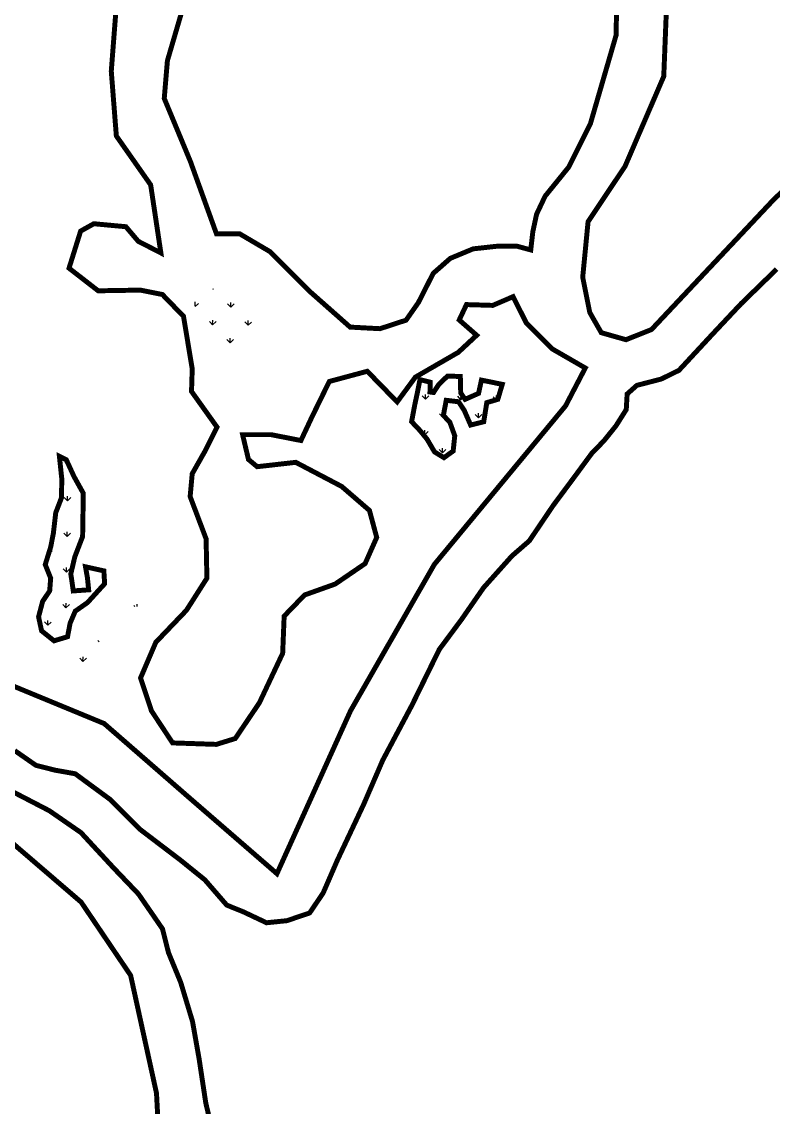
# Model space of a CAD drawing. Header units: metres. Extents: x 8244 to 287678, y 7853 to 2132060.
# Drawn here: x 269000 to 269758, y 2126464 to 2127559 of the extents above; entities that cross this region are included whole.
import ezdxf

# ---------------------------------------------------------------- set-up
doc = ezdxf.new("R2010")
doc.units = ezdxf.units.M
doc.layers.add('MANGROOVE BUFFER ZONE', color=120, linetype='Continuous')

msp = doc.modelspace()

# ---------------------------------------------------------------- hatches: boundary and pattern name
at = {"layer": 'MANGROOVE BUFFER ZONE'}
h = msp.add_hatch(dxfattribs=at)
h.set_pattern_fill('GRASS', color=256, angle=-0.8376017)
h.paths.add_polyline_path([(269220.9, 2127278.1), (269199.1, 2127291.3), (269180.4, 2127285.2), (269173, 2127276.1), (269176.9, 2127266.1), (269212.2, 2127230.3), (269235.3, 2127240.3), (269244.1, 2127246.4), (269245.5, 2127257.1)])
h = msp.add_hatch(dxfattribs=at)
h.set_pattern_fill('GRASS', color=256, angle=-0.8376017)
h.paths.add_polyline_path([(269431.5, 2127154.9), (269425, 2127161.7), (269427.9, 2127176.9), (269440.3, 2127175.5), (269446, 2127166.9), (269452.5, 2127152), (269465.7, 2127155.3), (269468.8, 2127174.6), (269479.9, 2127177.9), (269484.4, 2127193), (269463.4, 2127197.3), (269460.5, 2127183.9), (269446.9, 2127177.9), (269442.5, 2127184.4), (269442.1, 2127200.9), (269429.2, 2127201.4), (269420.1, 2127192.5), (269415.1, 2127184.8), (269411.5, 2127185.3), (269411.8, 2127195.2), (269401.4, 2127197.8), (269398.8, 2127184.7), (269396.1, 2127172), (269393, 2127155.4), (269401.5, 2127146.4), (269408.6, 2127137.7), (269416.1, 2127124.9), (269425.6, 2127119.1), (269434.9, 2127125.8), (269436.5, 2127141.2)])
h = msp.add_hatch(dxfattribs=at)
h.set_pattern_fill('GRASS', color=256, angle=-0.8376017)
h.paths.add_polyline_path([(269061.3, 2127039.6), (269062, 2127083.2), (269052.6, 2127100.1), (269044.9, 2127116.9), (269037.9, 2127120.4), (269040.3, 2127097.7), (269040, 2127078.7), (269034.2, 2127063.6), (269031.8, 2127042.8), (269029.1, 2127029), (269023.6, 2127011.3), (269029.1, 2126997.6), (269028.1, 2126984.8), (269021, 2126974.3), (269016.9, 2126958.7), (269019.9, 2126944.6), (269032.5, 2126934.5), (269046.1, 2126938.6), (269048.7, 2126952.3), (269053.9, 2126964.4), (269066.2, 2126973), (269083.5, 2126992), (269082.7, 2127005), (269064.2, 2127009.1), (269066.1, 2126998.4), (269067.4, 2126985.9), (269051.9, 2126984.8), (269049.4, 2127001.9), (269053.4, 2127019.1)])
h = msp.add_hatch(dxfattribs=at)
h.set_pattern_fill('GRASS', color=256, angle=-0.8376017)
h.paths.add_polyline_path([(269120.7, 2126973.1), (269124.7, 2126973), (269128.6, 2126973), (269128.7, 2126977), (269128.8, 2126981), (269124.7, 2126977), (269120.7, 2126977.1), (269116.7, 2126973.2), (269108.7, 2126973.3), (269104.8, 2126973.3), (269100.8, 2126973.4), (269100.7, 2126969.4), (269100.7, 2126965.4), (269096.7, 2126965.5), (269092.6, 2126961.6), (269088.7, 2126961.6), (269088.5, 2126953.7), (269092.6, 2126957.6), (269096.6, 2126961.5), (269100.6, 2126961.5), (269104.6, 2126965.4), (269108.7, 2126969.3), (269116.6, 2126969.2)])
h = msp.add_hatch(dxfattribs=at)
h.set_pattern_fill('GRASS', color=256, angle=-0.8376017)
h.paths.add_polyline_path([(269088.5, 2126953.7), (269084.6, 2126953.7), (269080.6, 2126953.8), (269076.5, 2126949.9), (269076.5, 2126945.9), (269076.4, 2126941.9), (269076.4, 2126937.9), (269068.4, 2126938), (269064.4, 2126934.1), (269060.2, 2126922.2), (269060.2, 2126918.2), (269056.2, 2126918.3), (269052.1, 2126914.4), (269052.1, 2126910.4), (269048, 2126906.5), (269048, 2126902.5), (269047.9, 2126898.5), (269051.8, 2126894.5), (269055.9, 2126898.4), (269055.9, 2126902.4), (269056, 2126906.3), (269056.1, 2126910.3), (269060, 2126910.3), (269068.1, 2126918.1), (269068.2, 2126922.1), (269072.3, 2126930), (269076.2, 2126929.9), (269080.3, 2126937.9), (269084.4, 2126941.8)])

# ---------------------------------------------------------------- linework, layer by layer
at = {"layer": 'MANGROOVE BUFFER ZONE', "const_width": 5, "flags": 128}
for points in [[(268972.7, 2126896.6), (269083, 2126851.1), (269169, 2126776.2), (269257.2, 2126699.8), (269331.4, 2126863.9), (269415.9, 2127011.5), (269548.2, 2127171.3), (269568.1, 2127209.5), (269535, 2127228.6), (269508.6, 2127255), (269495.3, 2127281.4), (269474.8, 2127272.6), (269448.3, 2127273.4), (269441, 2127257.9), (269458.6, 2127242.5), (269440.1, 2127225.3), (269396.8, 2127200.3), (269378.4, 2127175.3), (269348.3, 2127206.2), (269310, 2127195.9), (269292.4, 2127159.9), (269281.4, 2127136.4), (269251.3, 2127142.3), (269222.6, 2127142.3), (269228.5, 2127117.3), (269237.3, 2127110), (269276.2, 2127114.4), (269322.5, 2127090.1), (269350.5, 2127065.9), (269357.8, 2127038.7), (269346.1, 2127012.3), (269315.9, 2126991.7), (269285.1, 2126980.7), (269264.5, 2126959.4), (269263, 2126921.9), (269239.5, 2126872), (269215.2, 2126836), (269196.1, 2126830.1), (269152, 2126831.6), (269130.7, 2126863.9), (269119.7, 2126897), (269135.1, 2126933), (269166, 2126965.3), (269186.6, 2126997.6), (269185.8, 2127037.3), (269169.7, 2127079.9), (269171.8, 2127102.9), (269184.3, 2127125), (269196.8, 2127149.9), (269171.1, 2127185.9), (269171.8, 2127208.7), (269163, 2127261.6), (269141.7, 2127283.6), (269119.6, 2127288), (269077, 2127287.3), (269047.6, 2127310.1), (269059.3, 2127347.5), (269072.6, 2127354.9), (269104.9, 2127351.9), (269117.4, 2127337.2), (269140.2, 2127325.5), (269129.9, 2127394.1), (269095.3, 2127443.4), (269090.2, 2127508.7), (269100.5, 2127642.4)], [(269600.7, 2127618.7), (269599.1, 2127544.7), (269573.3, 2127455.9), (269551.3, 2127411.9), (269527.6, 2127382.7), (269519, 2127364.5), (269515.2, 2127346.8), (269513.1, 2127328.5), (269499.1, 2127332.3), (269479.8, 2127332.3), (269455.1, 2127329.6), (269432, 2127320), (269414.8, 2127304.9), (269399.8, 2127275.4), (269387.4, 2127257.7), (269361.1, 2127249.1), (269331, 2127250.7), (269289.7, 2127287.2), (269250, 2127326.9), (269219.9, 2127344.6), (269196.3, 2127344.6), (269170, 2127417.6), (269143.6, 2127481.2), (269146.8, 2127519.3), (269160.8, 2127567)], [(269761, 2127309.1), (269725.1, 2127274.2), (269697, 2127244.3), (269662.5, 2127207.1), (269644.5, 2127198.3), (269620.1, 2127192), (269610.3, 2127183.3), (269609.4, 2127167.6), (269599.1, 2127151.3), (269586.9, 2127136.1), (269574.8, 2127123.7), (269557.8, 2127100.6), (269535.8, 2127071), (269511.6, 2127035.2), (269494.1, 2127020), (269465.5, 2126988), (269443.4, 2126956.1), (269420.9, 2126925.8), (269393.3, 2126869.5), (269364, 2126814.4), (269344.6, 2126769.5), (269318.2, 2126713.5), (269303.8, 2126680.3), (269290.2, 2126660.2), (269267.3, 2126652.4), (269246.7, 2126650.3), (269223.4, 2126661.3), (269206.6, 2126668.1), (269184.5, 2126693.6), (269160, 2126713.4), (269119.5, 2126744.2), (269089.3, 2126774.4), (269053.8, 2126800.5), (269033.5, 2126804.1), (269014.2, 2126809), (268992.9, 2126823.8)], [(268968.8, 2126793.8), (269027.8, 2126763.2), (269059.6, 2126741.2), (269092.5, 2126705.6), (269117.6, 2126679.3), (269141.8, 2126644.2), (269147.9, 2126620.1), (269160.2, 2126590.2), (269172.1, 2126550.8), (269178.8, 2126512.8), (269185.5, 2126468.5), (269190.3, 2126448.3)], [(269140.2, 2126394.4), (269135.8, 2126478.4), (269109.7, 2126597.3), (269059.8, 2126671.1), (268982.3, 2126737.7)]]:
    msp.add_lwpolyline(points, dxfattribs=at)
at = {"layer": 'MANGROOVE BUFFER ZONE', "const_width": 5}
msp.add_lwpolyline([(270010.1, 2127597.8), (269883.6, 2127498.5), (269757.9, 2127379.1), (269634.9, 2127248.3), (269609.1, 2127238), (269584.2, 2127245.1), (269572.6, 2127265.5), (269565.5, 2127301), (269570.9, 2127356.9), (269608.2, 2127412.8), (269647.2, 2127503.4), (269651.7, 2127616.3)], dxfattribs=at)
for points in [[(269431.5, 2127154.9), (269425, 2127161.7), (269427.9, 2127176.9), (269440.3, 2127175.5), (269446, 2127166.9), (269452.5, 2127152), (269465.7, 2127155.3), (269468.8, 2127174.6), (269479.9, 2127177.9), (269484.4, 2127193), (269463.4, 2127197.3), (269460.5, 2127183.9), (269446.9, 2127177.9), (269442.5, 2127184.4), (269442.1, 2127200.9), (269429.2, 2127201.4), (269420.1, 2127192.5), (269415.1, 2127184.8), (269411.5, 2127185.3), (269411.8, 2127195.2), (269401.4, 2127197.8), (269398.8, 2127184.7), (269396.1, 2127172), (269393, 2127155.4), (269401.5, 2127146.4), (269408.6, 2127137.7), (269416.1, 2127124.9), (269425.6, 2127119.1), (269434.9, 2127125.8), (269436.5, 2127141.2), (269431.5, 2127154.9)], [(269061.3, 2127039.6), (269062, 2127083.2), (269052.6, 2127100.1), (269044.9, 2127116.9), (269037.9, 2127120.4), (269040.3, 2127097.7), (269040, 2127078.7), (269034.2, 2127063.6), (269031.8, 2127042.8), (269029.1, 2127029), (269023.6, 2127011.3), (269029.1, 2126997.6), (269028.1, 2126984.8), (269021, 2126974.3), (269016.9, 2126958.7), (269019.9, 2126944.6), (269032.5, 2126934.5), (269046.1, 2126938.6), (269048.7, 2126952.3), (269053.9, 2126964.4), (269066.2, 2126973), (269083.5, 2126992), (269082.7, 2127005), (269064.2, 2127009.1), (269066.1, 2126998.4), (269067.4, 2126985.9), (269051.9, 2126984.8), (269049.4, 2127001.9), (269053.4, 2127019.1), (269061.3, 2127039.6)]]:
    msp.add_lwpolyline(points, close=True, dxfattribs=at)

doc.saveas('drawing.dxf')
